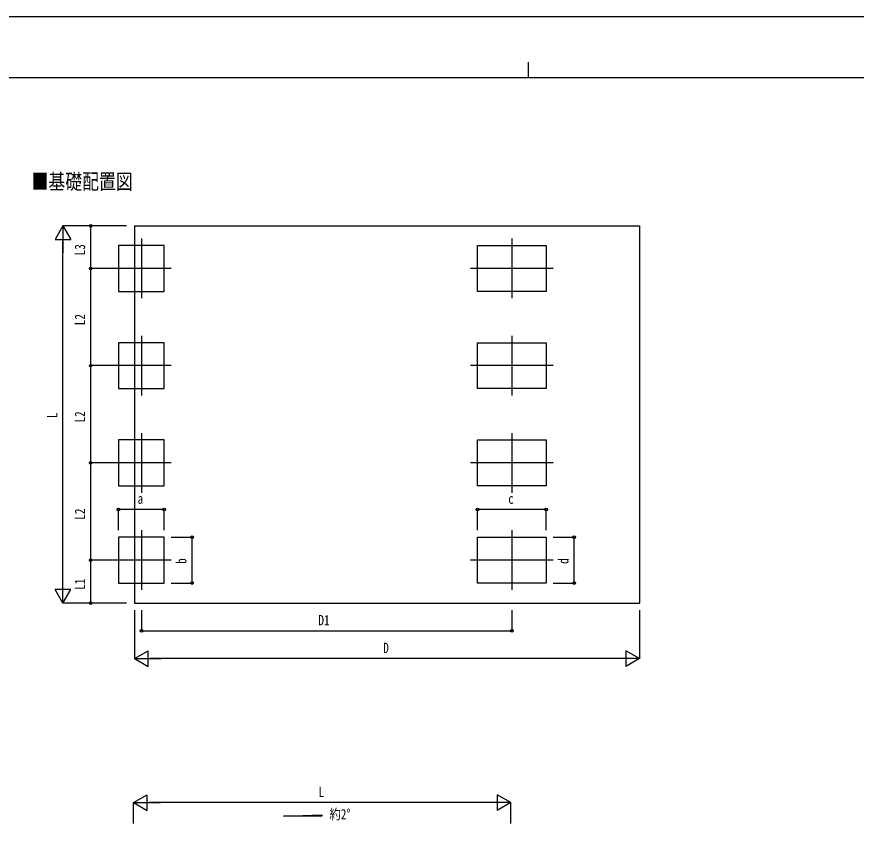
# Model space of a CAD drawing. Units: millimetres, scale not verified. Extents: x -18922 to 18922, y -13365 to 13365.
# Drawn here: x -7385 to 4704, y 1712 to 13365 of the extents above; entities that cross this region are included whole.
import ezdxf
from ezdxf.enums import TextEntityAlignment as Align

# ---------------------------------------------------------------- set-up
doc = ezdxf.new("R2010")
doc.units = ezdxf.units.MM
doc.header["$LTSCALE"] = 50
for name, color, linetype in [('0-2_USER1', 3, 'Continuous'), ('0-4_YKK_12', 2, 'Continuous'), ('0-6_YKK_A1', 4, 'Continuous'), ('0-7_YKK_D', 6, 'Continuous'), ('0-8_YKK_ZWAK', 7, 'Continuous')]:
    doc.layers.add(name, color=color, linetype=linetype)
doc.styles.add('ＭＳ ゴシック', font='')
doc.styles.get('ＭＳ ゴシック').set_extended_font_data('MS Gothic')

msp = doc.modelspace()

# ---------------------------------------------------------------- linework, layer by layer
at = {"layer": '0-4_YKK_12'}
for p, q in [((-5591.19, 10172.32), (-5591.19, 9312.32)), ((-254.19, 10172.32), (-254.19, 9312.32)), ((-5161.19, 9742.32), (-6021.19, 9742.32)), ((340.81, 9742.32), (-849.19, 9742.32)), ((-5591.19, 8772.32), (-5591.19, 7912.32)), ((-254.19, 8772.32), (-254.19, 7912.32)), ((-5161.19, 8342.32), (-6021.19, 8342.32)), ((340.81, 8342.32), (-849.19, 8342.32)), ((-5591.19, 7372.32), (-5591.19, 6512.32)), ((-254.19, 7372.32), (-254.19, 6512.32)), ((-5161.19, 6942.32), (-6021.19, 6942.32)), ((340.81, 6942.32), (-849.19, 6942.32)), ((-5591.19, 5972.32), (-5591.19, 5112.32)), ((-254.19, 5972.32), (-254.19, 5112.32)), ((-5161.19, 5542.32), (-6021.19, 5542.32)), ((340.81, 5542.32), (-849.19, 5542.32))]:
    msp.add_line(p, q, dxfattribs=at)
at = {"layer": '0-6_YKK_A1'}
for p, q in [((-5689.19, 10355.5), (-5689.19, 4923.72)), ((-5689.19, 4923.72), (1580.81, 4923.72)), ((-3546.33, 1856.21), (-2991.93, 1876.7)), ((-2991.93, 1856.21), (-3546.33, 1856.21)), ((-2991.93, 1876.7), (-2991.93, 1856.21))]:
    msp.add_line(p, q, dxfattribs=at)
msp.add_lwpolyline([(-5689.19, 10355.5), (1580.81, 10355.5), (1580.81, 4923.72)], dxfattribs=at)
for points in [[(-5261.19, 9412.32), (-5261.19, 10072.32), (-5921.19, 10072.32), (-5921.19, 9412.32)], [(-749.19, 10072.32), (240.81, 10072.32), (240.81, 9412.32), (-749.19, 9412.32)], [(-5261.19, 8012.32), (-5261.19, 8672.32), (-5921.19, 8672.32), (-5921.19, 8012.32)], [(-749.19, 8672.32), (240.81, 8672.32), (240.81, 8012.32), (-749.19, 8012.32)], [(-5261.19, 6612.32), (-5261.19, 7272.32), (-5921.19, 7272.32), (-5921.19, 6612.32)], [(-749.19, 7272.32), (240.81, 7272.32), (240.81, 6612.32), (-749.19, 6612.32)], [(-5261.19, 5212.32), (-5261.19, 5872.32), (-5921.19, 5872.32), (-5921.19, 5212.32)], [(-749.19, 5872.32), (240.81, 5872.32), (240.81, 5212.32), (-749.19, 5212.32)]]:
    msp.add_lwpolyline(points, close=True, dxfattribs=at)
at = {"layer": '0-7_YKK_D'}
for p, q in [((-6721.19, 10355.5), (-6833.69, 10160.64)), ((-5806.69, 10355.5), (-6722.19, 10355.5)), ((-6721.19, 10355.5), (-6608.69, 10160.64)), ((-6721.19, 10355.5), (-6721.19, 9965.79)), ((-6021.19, 10355.5), (-6322.19, 10355.5)), ((-6321.19, 9742.32), (-6321.19, 10355.5)), ((-6833.69, 10160.64), (-6608.69, 10160.64)), ((-6721.19, 5148.72), (-6721.19, 10130.5)), ((-6021.19, 9742.32), (-6322.19, 9742.32)), ((-6021.19, 9742.32), (-6322.19, 9742.32)), ((-6321.19, 8342.32), (-6321.19, 9742.32)), ((-6021.19, 8342.32), (-6322.19, 8342.32)), ((-6022.19, 8342.32), (-6322.19, 8342.32)), ((-6321.19, 6942.32), (-6321.19, 8342.32)), ((-6021.19, 6942.32), (-6322.19, 6942.32)), ((-6022.19, 6942.32), (-6322.19, 6942.32)), ((-6321.19, 5542.32), (-6321.19, 6942.32)), ((-5921.19, 5972.32), (-5921.19, 6273.32)), ((-5261.19, 6272.32), (-5921.19, 6272.32)), ((-5261.19, 5972.32), (-5261.19, 6273.32)), ((-749.19, 5972.32), (-749.19, 6273.32)), ((240.81, 6272.32), (-749.19, 6272.32)), ((240.81, 5972.32), (240.81, 6273.32)), ((-5161.19, 5872.32), (-4860.19, 5872.32)), ((-4861.19, 5212.32), (-4861.19, 5872.32)), ((340.81, 5872.32), (641.81, 5872.32)), ((640.81, 5212.32), (640.81, 5872.32)), ((-6022.19, 5542.32), (-6322.19, 5542.32)), ((-6022.19, 5542.32), (-6322.19, 5542.32)), ((-6321.19, 4923.72), (-6321.19, 5542.32)), ((-6721.19, 4923.72), (-6721.19, 5313.43)), ((-5161.19, 5212.32), (-4860.19, 5212.32)), ((340.81, 5212.32), (641.81, 5212.32)), ((-6721.19, 4923.72), (-6833.69, 5118.57)), ((-6608.69, 5118.57), (-6833.69, 5118.57)), ((-6721.19, 4923.72), (-6608.69, 5118.57)), ((-5806.69, 4923.72), (-6722.19, 4923.72)), ((-6021.19, 4923.72), (-6322.19, 4923.72)), ((-5689.19, 4823.72), (-5689.19, 4122.72)), ((-5591.19, 4823.72), (-5591.19, 4522.72)), ((-254.19, 4823.72), (-254.19, 4522.72)), ((1580.81, 4823.72), (1580.81, 4122.72)), ((-5591.19, 4523.72), (-254.19, 4523.72)), ((-5689.19, 4123.72), (-5494.34, 4236.22)), ((-5494.34, 4011.22), (-5494.34, 4236.22)), ((1580.81, 4123.72), (1385.95, 4236.22)), ((1385.95, 4236.22), (1385.95, 4011.22)), ((-5689.19, 4123.72), (-5494.34, 4011.22)), ((-5689.19, 4123.72), (-5299.48, 4123.72)), ((1355.81, 4123.72), (-5464.19, 4123.72)), ((1580.81, 4123.72), (1191.1, 4123.72)), ((1580.81, 4123.72), (1385.95, 4011.22)), ((-5703.01, 2051.95), (-5508.16, 2164.45)), ((-5508.16, 1939.45), (-5508.16, 2164.45)), ((-271.23, 2051.95), (-466.09, 2164.45)), ((-466.09, 2164.45), (-466.09, 1939.45)), ((-5703.01, 1751.95), (-5703.01, 2052.95)), ((-5703.01, 2051.95), (-5508.16, 1939.45)), ((-5703.01, 2051.95), (-5313.3, 2051.95)), ((-496.23, 2051.95), (-5478.01, 2051.95)), ((-271.23, 2051.95), (-660.94, 2051.95)), ((-271.23, 2051.95), (-466.09, 1939.45)), ((-271.23, 1751.95), (-271.23, 2052.95))]:
    msp.add_line(p, q, dxfattribs=at)
for centre in [(-6321.19, 10355.5), (-6321.19, 9742.32), (-6321.19, 9742.32), (-6321.19, 8342.32), (-6321.19, 8342.32), (-6321.19, 6942.32), (-6321.19, 6942.32), (-5921.19, 6272.32), (-5261.19, 6272.32), (-749.19, 6272.32), (240.81, 6272.32), (-4861.19, 5872.32), (640.81, 5872.32), (-6321.19, 5542.32), (-6321.19, 5542.32), (-4861.19, 5212.32), (640.81, 5212.32), (-6321.19, 4923.72), (-5591.19, 4523.72), (-254.19, 4523.72)]:
    msp.add_circle(centre, 19.12, dxfattribs=at)
at = {"layer": '0-8_YKK_ZWAK'}
for p, q in [((-22.41, 12712.5), (-22.41, 12487.5)), ((17527.59, 12487.5), (-17572.41, 12487.5))]:
    msp.add_line(p, q, dxfattribs=at)
msp.add_lwpolyline([(-18922.5, -13365), (18922.5, -13365), (18922.5, 13365), (-18922.5, 13365)], close=True, dxfattribs=at)

# ---------------------------------------------------------------- texts
at = {"layer": '0-2_USER1', "style": 'ＭＳ ゴシック', "width": 0.8}
msp.add_text('■基礎配置図', height=222.7, dxfattribs=at).set_placement((-7173.21, 10815.2), align=Align.BOTTOM_LEFT)
at = {"layer": '0-6_YKK_A1', "style": 'ＭＳ ゴシック', "width": 0.8}
msp.add_text('約2°', height=148.5, dxfattribs=at).set_placement((-2880.44, 1765.63), align=Align.BOTTOM_LEFT)
at = {"layer": '0-7_YKK_D', "style": 'ＭＳ ゴシック', "width": 0.8}
for s, p in [('L3', (-6357.19, 9930.11)), ('L2', (-6357.19, 8923.52)), ('L', (-6757.19, 7585.61)), ('L2', (-6357.19, 7523.52)), ('L2', (-6357.19, 6123.52)), ('b', (-4897.19, 5488.32)), ('d', (604.81, 5488.32)), ('L1', (-6357.19, 5114.22))]:
    msp.add_text(s, height=148.5, rotation=90, dxfattribs=at).set_placement(p, align=Align.BOTTOM_LEFT)
for s, p in [('a', (-5645.19, 6308.32)), ('c', (-308.19, 6308.32)), ('D1', (-3041.49, 4559.72)), ('D', (-2108.19, 4159.72)), ('L', (-3041.12, 2087.95))]:
    msp.add_text(s, height=148.5, dxfattribs=at).set_placement(p, align=Align.BOTTOM_LEFT)

doc.saveas('drawing.dxf')
